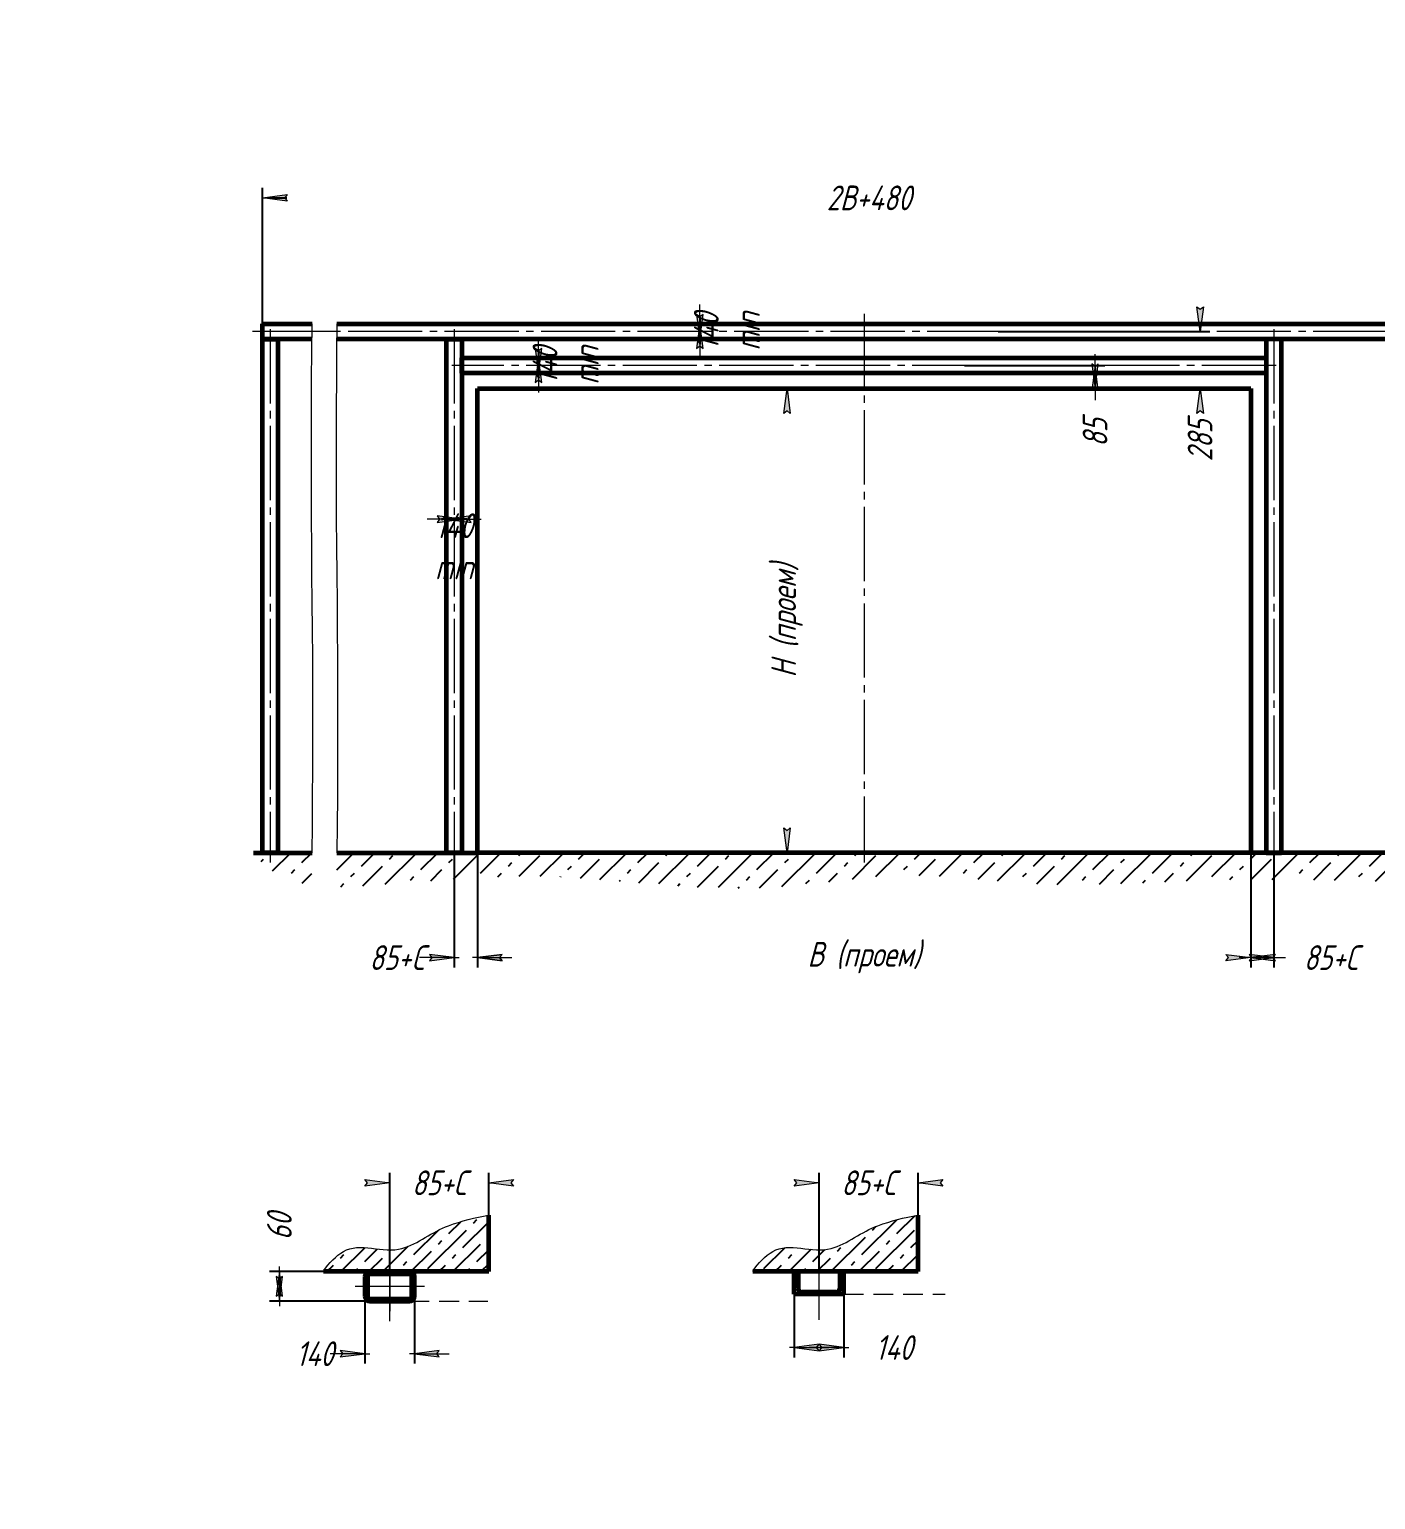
# Model space of a CAD drawing. Header units: millimetres. Extents: x 0 to 3360, y 0 to 297.
# Drawn here: x 2508.9 to 2780.9, y 0 to 297 of the extents above; entities that cross this region are included whole.
import ezdxf

# ---------------------------------------------------------------- set-up
doc = ezdxf.new("R2010")
doc.units = ezdxf.units.MM
for name, pattern in [('K5LT_AXLED', [19.5, 15, -1.5, 1.5, -1.5]), ('K5LT_BASIC', [0]), ('K5LT_DASHED', [6, 4, -2]), ('K5LT_THIN', [0]), ('K5LT_THIN_INCLUDED_TO_HATCHING', [0])]:
    doc.linetypes.add(name, pattern=pattern)
doc.layers.add('Системный слой', color=7, linetype='Continuous')
doc.styles.add('KDIMTEXTSTYLE', font='GOST_AU.SHX', dxfattribs={"width": 0.96, "oblique": 15, "height": 5})
doc.dimstyles.new('KDIMSTYLE (0.03)', dxfattribs={"dimtxt": 5, "dimasz": 1, "dimexe": 2, "dimexo": 0, "dimgap": 1, "dimtad": 1, "dimlfac": 30, "dimtxsty": 'KDIMTEXTSTYLE', "dimsah": 1, "dimcen": 0, "dimdle": 1, "dimadec": 0, "dimazin": 0, "dimtfac": 0.667, "dimtmove": 0, "dimatfit": 3, "dimfxl": 1, "dimtvp": 1, "dimtolj": 1, "dimtzin": 0, "dimarcsym": 0})
doc.dimstyles.new('KDIMSTYLE (0.10)', dxfattribs={"dimtxt": 5, "dimasz": 1, "dimexe": 2, "dimexo": 0, "dimgap": 1, "dimtad": 1, "dimlfac": 10, "dimtxsty": 'KDIMTEXTSTYLE', "dimsah": 1, "dimcen": 0, "dimdle": 1, "dimadec": 0, "dimazin": 0, "dimtfac": 0.667, "dimtmove": 0, "dimatfit": 3, "dimfxl": 1, "dimtvp": 1, "dimtolj": 1, "dimtzin": 0, "dimarcsym": 0})
pattern_1 = [(45, (0, 0), (-2.82842712474619, 2.82842712474619), [11, -5]), (45, (9.19238815542512, 9.192388155425117), (-2.82842712474619, 2.82842712474619), [1, -15]), (45, (4.242640687119286, 7.071067811865475), (-2.82842712474619, 2.82842712474619), [11, -5]), (45, (13.4350288425444, 16.26345596729059), (-2.82842712474619, 2.82842712474619), [1, -15])]

# ---------------------------------------------------------------- blocks, each defined once
blk = doc.blocks.new('U515')
at = {"layer": 'Системный слой', "color": 5, "linetype": 'K5LT_BASIC', "lineweight": 60, "true_color": 0x0000ff}
for p, q in [((2599.398803356186, 130.6760357694632), (2599.398803356186, 224.4260357694632)), ((2599.398803356186, 224.4260357694632), (2755.648803356187, 224.4260357694632)), ((2755.648803356187, 224.4260357694632), (2755.648803356187, 130.6760357694632)), ((2755.648803356187, 130.6760357694632), (2599.398803356186, 130.6760357694632))]:
    blk.add_line(p, q, dxfattribs=at)
blk = doc.blocks.new('U516')
at = {"layer": 'Системный слой', "color": 5, "linetype": 'K5LT_BASIC', "lineweight": 60, "true_color": 0x0000ff}
for p, q in [((2554.144824138899, 130.6760357694631), (2566.020623488292, 130.6760357694631)), ((2571.02062348817, 130.6760357694632), (2599.398803356187, 130.6760357694632))]:
    blk.add_line(p, q, dxfattribs=at)
blk = doc.blocks.new('U517')
at = {"layer": 'Системный слой', "color": 30, "linetype": 'K5LT_AXLED', "lineweight": 18, "true_color": 0xff8000}
for p, q in [((2566.006530627905, 235.9885357694631), (2553.998475611418, 235.9885357694631)), ((2571.006530629826, 235.9885357694631), (2566.006530627905, 235.9885357694631)), ((2783.273133642814, 235.9885357694631), (2571.006530629826, 235.9885357694631)), ((2788.273133644859, 235.9885357694631), (2783.273133642814, 235.9885357694631)), ((2803.050569575772, 235.9885357694631), (2788.273133644859, 235.9885357694631))]:
    blk.add_line(p, q, dxfattribs=at)
blk = doc.blocks.new('U518')
at = {"layer": 'Системный слой', "color": 5, "linetype": 'K5LT_BASIC', "lineweight": 60, "true_color": 0x0000ff}
for p, q in [((2593.148803356186, 130.6760357694632), (2593.148803356186, 234.4260357694632)), ((2593.148803356186, 234.4260357694633), (2596.273803356186, 234.4260357694633)), ((2596.273803356186, 234.4260357694633), (2596.273803356186, 130.6760357694633)), ((2596.273803356186, 130.6760357694632), (2593.148803356186, 130.6760357694632))]:
    blk.add_line(p, q, dxfattribs=at)
blk = doc.blocks.new('U519')
at = {"layer": 'Системный слой', "color": 5, "linetype": 'K5LT_BASIC', "lineweight": 60, "true_color": 0x0000ff}
for p, q in [((2596.273803356186, 227.5510357694631), (2596.273803356186, 230.6760357694631)), ((2596.273803356186, 230.6760357694631), (2758.773803356187, 230.6760357694631)), ((2758.773803356187, 230.6760357694631), (2758.773803356187, 227.5510357694631)), ((2758.773803356187, 227.5510357694631), (2596.273803356186, 227.5510357694631))]:
    blk.add_line(p, q, dxfattribs=at)
blk = doc.blocks.new('U520')
at = {"layer": 'Системный слой', "color": 5, "linetype": 'K5LT_BASIC', "lineweight": 60, "true_color": 0x0000ff}
for p, q in [((2555.998475611418, 130.6760357694631), (2555.998475611418, 234.4260357694631)), ((2555.998475611418, 234.4260357694631), (2559.123475611418, 234.4260357694631)), ((2559.123475611418, 234.4260357694631), (2559.123475611418, 130.6760357694631)), ((2559.123475611418, 130.6760357694631), (2555.998475611418, 130.6760357694631))]:
    blk.add_line(p, q, dxfattribs=at)
blk = doc.blocks.new('U521')
at = {"layer": 'Системный слой', "color": 5, "linetype": 'K5LT_BASIC', "lineweight": 60, "true_color": 0x0000ff}
for p, q in [((2555.998475611418, 234.4260357694631), (2555.998475611418, 237.5510357694631)), ((2555.998475611418, 237.5510357694631), (2566.020623488293, 237.5510357694631)), ((2571.020623491002, 237.5510357694631), (2783.287226503202, 237.5510357694631)), ((2788.287226506035, 237.5510357694631), (2801.050569575772, 237.5510357694631)), ((2801.050569575772, 237.5510357694631), (2801.050569575772, 234.4260357694631)), ((2565.992437767516, 234.4260357694631), (2555.998475611418, 234.4260357694631)), ((2783.259040782425, 234.4260357694631), (2570.99243776865, 234.4260357694631)), ((2801.050569575772, 234.4260357694631), (2788.259040783683, 234.4260357694631))]:
    blk.add_line(p, q, dxfattribs=at)
blk = doc.blocks.new('U523')
at = {"layer": 'Системный слой', "color": 5, "linetype": 'K5LT_BASIC', "lineweight": 60, "true_color": 0x0000ff}
for p, q in [((2783.287226503201, 130.6760357694632), (2755.648803356187, 130.6760357694632)), ((2802.904221048291, 130.6760357694631), (2788.287226503203, 130.6760357694631))]:
    blk.add_line(p, q, dxfattribs=at)
blk = doc.blocks.new('U524')
at = {"layer": 'Системный слой', "color": 5, "linetype": 'K5LT_BASIC', "lineweight": 60, "true_color": 0x0000ff}
for p, q in [((2761.898803356187, 234.4260357694632), (2758.773803356187, 234.4260357694632)), ((2758.773803356187, 234.4260357694632), (2758.773803356187, 130.6760357694632)), ((2761.898803356187, 130.6760357694632), (2761.898803356187, 234.4260357694632)), ((2758.773803356187, 130.6760357694632), (2761.898803356187, 130.6760357694632))]:
    blk.add_line(p, q, dxfattribs=at)
blk = doc.blocks.new('KDIMARROW_01')
at = {"layer": 'Системный слой'}
blk.add_hatch(color=0, dxfattribs=at).paths.add_polyline_path([(0, 0), (-5, 0.658262491226197), (-4.5, 5.51091059616309e-16), (-5, -0.6582624912261956)])
at = {"layer": 'Системный слой', "color": 0, "linetype": 'K5LT_THIN', "lineweight": 18}
for p, q in [((-4.5, 5.51091059616309e-16), (-5, 0.658262491226197)), ((-5, 0.658262491226197), (0, 0)), ((0, 0), (-5, -0.6582624912261956)), ((-5, -0.6582624912261956), (-4.5, 5.51091059616309e-16)), ((0, 0), (-1, 0))]:
    blk.add_line(p, q, dxfattribs=at)
blk = doc.blocks.new('KDIMARROW_02')
at = {"layer": 'Системный слой'}
blk.add_hatch(color=0, dxfattribs=at).paths.add_polyline_path([(4.5, -5.51091059616309e-16), (5, 0.6582624912261956), (0, 0), (5, -0.658262491226197)])
at = {"layer": 'Системный слой', "color": 0, "linetype": 'K5LT_THIN', "lineweight": 18}
for p, q in [((0, 0), (-1, 0)), ((5, 0.6582624912261956), (0, 0)), ((0, 0), (5, -0.658262491226197)), ((0, 0), (7, -8.572527594031472e-16)), ((4.5, -5.51091059616309e-16), (5, 0.6582624912261956)), ((5, -0.658262491226197), (4.5, -5.51091059616309e-16))]:
    blk.add_line(p, q, dxfattribs=at)
blk = doc.blocks.new('U528')
at = {"layer": 'Системный слой', "color": 7, "linetype": 'K5LT_THIN_INCLUDED_TO_HATCHING', "lineweight": 18}
for p, q in [((2565.969889336236, 231.9260518838859), (2566.020623488293, 237.5510357694244)), ((2565.92465286226, 226.3010509886628), (2565.969889336236, 231.9260518838859)), ((2565.889816298032, 220.6760500934398), (2565.92465286226, 226.3010509886628)), ((2565.869154727022, 215.0510491982167), (2565.889816298032, 220.6760500934398)), ((2565.864907151753, 209.4260483029936), (2565.869154727022, 215.0510491982167)), ((2565.877533863058, 203.8010474077706), (2565.864907151753, 209.4260483029936)), ((2565.905666560413, 198.1760465125475), (2565.877533863058, 203.8010474077706)), ((2565.946256628572, 192.5510456173244), (2565.905666560413, 198.1760465125475)), ((2565.994905502445, 186.9260447221014), (2565.946256628572, 192.5510456173244)), ((2566.04634132002, 181.3010438268783), (2565.994905502445, 186.9260447221014)), ((2566.094990210594, 175.6760429316552), (2566.04634132002, 181.3010438268783)), ((2566.135580310347, 170.0510420364322), (2566.094990210594, 175.6760429316552)), ((2566.163713050762, 164.4260411412091), (2566.135580310347, 170.0510420364322)), ((2566.17633981193, 158.8010402459861), (2566.163713050762, 164.4260411412091)), ((2566.172092287922, 153.176039350763), (2566.17633981193, 158.8010402459861)), ((2566.151430764016, 147.55103845554), (2566.172092287922, 153.176039350763)), ((2566.116594237632, 141.9260375603169), (2566.151430764016, 147.55103845554)), ((2566.071357788137, 136.3010366650938), (2566.116594237632, 141.9260375603169)), ((2566.020623488295, 130.6760357698708), (2566.071357788137, 136.3010366650938))]:
    blk.add_line(p, q, dxfattribs=at)
blk = doc.blocks.new('U529')
at = {"layer": 'Системный слой', "color": 7, "linetype": 'K5LT_THIN_INCLUDED_TO_HATCHING', "lineweight": 18}
for p, q in [((2571.020623491002, 237.5510357694631), (2570.969889336111, 231.9260518838685)), ((2783.236492351145, 231.9260518838859), (2783.287226503202, 237.5510357694244)), ((2570.969889336111, 231.9260518838685), (2570.924652862135, 226.3010509886281)), ((2783.191255877169, 226.3010509886628), (2783.236492351145, 231.9260518838859)), ((2570.924652862135, 226.3010509886281), (2570.889816297908, 220.6760500933877)), ((2783.156419312941, 220.6760500934397), (2783.191255877169, 226.3010509886628)), ((2570.889816297908, 220.6760500933877), (2570.869154726898, 215.0510491981472)), ((2783.135757741931, 215.0510491982167), (2783.156419312941, 220.6760500934397)), ((2570.869154726898, 215.0510491981472), (2570.864907151629, 209.4260483029068)), ((2783.131510166662, 209.4260483029936), (2783.135757741931, 215.0510491982167)), ((2570.864907151629, 209.4260483029068), (2570.877533862934, 203.8010474076664)), ((2783.144136877967, 203.8010474077706), (2783.131510166662, 209.4260483029936)), ((2570.877533862934, 203.8010474076664), (2570.905666560289, 198.176046512426)), ((2783.172269575321, 198.1760465125475), (2783.144136877967, 203.8010474077706)), ((2570.905666560289, 198.176046512426), (2570.946256628449, 192.5510456171855)), ((2783.212859643481, 192.5510456173244), (2783.172269575321, 198.1760465125475)), ((2570.946256628449, 192.5510456171855), (2570.994905502322, 186.9260447219451)), ((2783.261508517354, 186.9260447221014), (2783.212859643481, 192.5510456173244)), ((2570.994905502322, 186.9260447219451), (2571.046341319896, 181.3010438267047)), ((2783.312944334928, 181.3010438268783), (2783.261508517354, 186.9260447221014)), ((2571.046341319896, 181.3010438267047), (2571.09499021047, 175.6760429314643)), ((2783.361593225502, 175.6760429316552), (2783.312944334928, 181.3010438268783)), ((2571.09499021047, 175.6760429314643), (2571.135580310223, 170.0510420362238)), ((2783.402183325255, 170.0510420364322), (2783.361593225502, 175.6760429316552)), ((2571.135580310223, 170.0510420362238), (2571.163713050638, 164.4260411409834)), ((2783.43031606567, 164.4260411412091), (2783.402183325255, 170.0510420364322)), ((2571.163713050638, 164.4260411409834), (2571.176339811806, 158.801040245743)), ((2783.442942826839, 158.801040245986), (2783.43031606567, 164.4260411412091)), ((2571.176339811806, 158.801040245743), (2571.172092287798, 153.1760393505025)), ((2783.438695302831, 153.176039350763), (2783.442942826839, 158.801040245986)), ((2571.172092287798, 153.1760393505025), (2571.151430763892, 147.5510384552621)), ((2783.418033778925, 147.5510384555399), (2783.438695302831, 153.176039350763)), ((2571.151430763892, 147.5510384552621), (2571.116594237507, 141.9260375600217)), ((2783.38319725254, 141.9260375603168), (2783.418033778925, 147.5510384555399)), ((2571.116594237507, 141.9260375600217), (2571.071357788011, 136.3010366647813)), ((2783.337960803045, 136.3010366650938), (2783.38319725254, 141.9260375603168)), ((2571.071357788011, 136.3010366647813), (2571.02062348817, 130.6760357695408)), ((2783.287226503204, 130.6760357698707), (2783.337960803045, 136.3010366650938))]:
    blk.add_line(p, q, dxfattribs=at)
blk = doc.blocks.new('U533')
at = {"layer": 'Системный слой'}
h = blk.add_hatch(dxfattribs=at)
h.set_pattern_fill('Металл', angle=45, style=0, pattern_type=0)
h.set_pattern_definition([(45, (0, 0), (-0.7071067811865475, 0.7071067811865476), [])])
h.paths.add_polyline_path([(2577.695740534751, 40.06788425376688), (2585.695740534751, 40.06788425376688), (2586.085775610097, 40.14708425376688), (2586.414029129508, 40.37213897376688), (2586.628505735509, 40.70739974611888), (2586.695740534751, 41.06788425376688), (2586.695740534751, 45.06788425376688), (2586.616540534751, 45.45791932911267), (2586.391485814751, 45.78617284852369), (2586.056225042399, 46.00064945452523), (2585.695740534751, 46.06788425376688), (2577.695740534751, 46.06788425376688), (2577.305705459406, 45.98868425376688), (2576.977451939994, 45.76362953376687), (2576.762975333993, 45.42836876141489), (2576.695740534751, 45.06788425376688), (2576.695740534751, 41.06788425376688), (2576.774940534751, 40.67784917842107), (2576.999995254751, 40.34959565901006), (2577.335256027103, 40.13511905300852)])
h.paths.add_polyline_path([(2585.695740534751, 40.56788425376688), (2577.695740534751, 40.56788425376688), (2577.426940534751, 40.64628425376689), (2577.242436214751, 40.85689801376689), (2577.195740534751, 41.06788425376688), (2577.195740534751, 45.06788425376688), (2577.274140534751, 45.33668425376688), (2577.484754294751, 45.52118857376688), (2577.695740534751, 45.56788425376688), (2585.695740534751, 45.56788425376688), (2585.964540534751, 45.48948425376688), (2586.149044854751, 45.27887049376687), (2586.195740534751, 45.06788425376688), (2586.195740534751, 41.06788425376688), (2586.117340534751, 40.79908425376686), (2585.906726774751, 40.61457993376688)])
at = {"layer": 'Системный слой', "color": 30, "linetype": 'K5LT_AXLED', "lineweight": 18, "true_color": 0xff8000}
for p, q in [((2581.695740534751, 36.06788425376688), (2581.695740534751, 50.06788425376686)), ((2581.695740534751, 49.8488054718742), (2581.695740534751, 38.06788425376698)), ((2588.695740534751, 43.06788425376688), (2574.695740534751, 43.06788425376688))]:
    blk.add_line(p, q, dxfattribs=at)
at = {"layer": 'Системный слой', "color": 5, "linetype": 'K5LT_BASIC', "lineweight": 60, "true_color": 0x0000ff}
for p, q in [((2576.695740534751, 45.06788425376688), (2576.695740534751, 41.06788425376688)), ((2577.195740534751, 45.06788425376688), (2577.195740534751, 41.06788425376688)), ((2585.695740534751, 46.06788425376688), (2577.695740534751, 46.06788425376688)), ((2585.695740534751, 45.56788425376688), (2577.695740534751, 45.56788425376688)), ((2586.195740534751, 41.06788425376688), (2586.195740534751, 45.06788425376688)), ((2586.695740534751, 41.06788425376688), (2586.695740534751, 45.06788425376688)), ((2577.695740534751, 40.56788425376688), (2585.695740534751, 40.56788425376688)), ((2577.695740534751, 40.06788425376688), (2585.695740534751, 40.06788425376688))]:
    blk.add_line(p, q, dxfattribs=at)
for centre, radius, start, end in [((2577.695740534751, 45.06788425376688), 1, 90, 180), ((2577.695740534751, 45.06788425376688), 0.4999999999999999, 90, 180), ((2585.695740534751, 45.06788425376688), 1, 0, 90), ((2585.695740534751, 45.06788425376688), 0.5, 0, 90), ((2577.695740534751, 41.06788425376688), 1, 180, 270), ((2577.695740534751, 41.06788425376688), 0.5000000000000001, 180, 270), ((2585.695740534751, 41.06788425376688), 0.5, 270, 0), ((2585.695740534751, 41.06788425376688), 1, 270, 0)]:
    blk.add_arc(centre, radius, start, end, dxfattribs=at)

msp = doc.modelspace()

# ---------------------------------------------------------------- hatches: boundary and pattern name
at = {"layer": 'Системный слой'}
h = msp.add_hatch(dxfattribs=at)
h.set_pattern_fill('Бетон', angle=45, style=0, pattern_type=0)
h.set_pattern_definition([(45, (0, 0), (-4.242640687119285, 4.242640687119286), [11, -5]), (45, (9.19238815542512, 9.192388155425117), (-4.242640687119285, 4.242640687119286), [1, -15]), (45, (3.535533905932738, 7.778174593052023), (-4.242640687119285, 4.242640687119286), [11, -5]), (45, (12.72792206135786, 16.97056274847714), (-4.242640687119285, 4.242640687119286), [1, -15])])
h.paths.add_polyline_path([(2801.050569575772, 125.8519549696954), (2801.423735476503, 126.4924464760918), (2801.765277768418, 127.1716754818021), (2802.075196451518, 127.8896419868263), (2802.353491525802, 128.6463459911644), (2802.600162991271, 129.4417874948163), (2802.815210847924, 130.2759664977822), (2802.904221048291, 130.6760357694631), (2801.050569575772, 130.6760357694631), (2797.925569575772, 130.6760357694631), (2788.287226503203, 130.6760357695408), (2788.236492277254, 125.0510433791426), (2788.215505329096, 122.441387414787), (2790.597297090339, 122.3820844301498), (2792.136784686143, 122.3932329889207), (2793.352827769821, 122.4471259695674), (2794.395562248274, 122.5370090872609), (2795.317570632134, 122.6602745975854), (2796.145281864752, 122.8155195250024), (2796.894390823588, 123.0018642976148), (2797.575191697184, 123.2187049902773), (2798.194901908654, 123.4656009177808), (2798.758830888404, 123.7422161213787), (2799.271029226897, 124.0482858707646), (2799.73467664556, 124.3835960924598), (2800.152327366714, 124.7479700335575), (2800.526072454088, 125.1412592349344), (2800.857651250562, 125.5633372023292)])
h.paths.add_polyline_path([(2783.23583783917, 124.8953681297376), (2783.261508671477, 127.8635438271015), (2783.287226503201, 130.6760357694632), (2761.898803356187, 130.6760357694632), (2758.773803356187, 130.6760357694632), (2755.648803356187, 130.6760357694632), (2599.398803356187, 130.6760357694632), (2596.273803356186, 130.6760357694632), (2593.148803356186, 130.6760357694632), (2571.02062348817, 130.6760357695408), (2570.969889262221, 125.0510433791427), (2570.959582860362, 123.7694771943152), (2573.974924723799, 123.8913850076513), (2577.309743180305, 124.0734377061197), (2581.151794395753, 124.329096603597), (2586.019154554824, 124.6952902406662), (2592.672880185974, 125.2071953440472), (2597.879029590034, 125.5596892007715), (2601.688398131324, 125.7611029606928), (2604.946088345135, 125.8798181569205), (2607.883599199295, 125.9344602830316), (2609.538090626878, 125.9400501585584), (2612.075460791385, 125.9096222766822), (2614.779481882219, 125.8288651793011), (2617.702928550811, 125.6936407467118), (2620.936226594631, 125.4968483913093), (2624.66168125025, 125.2241735877023), (2629.383028694607, 124.8362816590802), (2635.840943135099, 124.2945272782451), (2640.9215987688, 123.9172203993059), (2644.598960800114, 123.7008528097419), (2647.747431817542, 123.56907539783), (2650.587608727677, 123.5025763526725), (2653.21532156424, 123.492881949742), (2655.648363820651, 123.5342967745355), (2657.68516713011, 123.6146492886838), (2659.879051896724, 123.7492357598272), (2662.291311392035, 123.9446620787749), (2665.04063599187, 124.2137250120695), (2668.428064669167, 124.5887684081814), (2672.973677813845, 125.1147234860526), (2677.147135921228, 125.5600412927152), (2680.136146265503, 125.8224815788212), (2682.628367432465, 125.9871900976307), (2684.854152635818, 126.0816299480159), (2686.902769814926, 126.1165620719501), (2687.019733729855, 126.1169012424438), (2688.994393196287, 126.0971511692587), (2691.115114231706, 126.027832255967), (2693.43554603248, 125.9044259671605), (2696.055750673149, 125.718496322964), (2699.211224378108, 125.4502441791132), (2703.294124626082, 125.0731577596322), (2708.04957764246, 124.6637406951034), (2711.117346313683, 124.457639928334), (2713.625219382893, 124.3436590428002), (2713.854230417429, 124.3362145692098), (2716.664562785819, 124.2721803382943), (2719.659326798674, 124.2522940408226), (2722.896552094984, 124.2787244038669), (2726.475402466073, 124.355187843985), (2730.594888722564, 124.4891431940372), (2735.799462554456, 124.70079373133), (2742.903309346103, 125.0022262421324), (2748.663782132217, 125.1977945286842), (2752.763383142669, 125.2798424444243), (2755.648803356187, 125.2976693019152), (2764.162175587386, 125.2653069967943), (2771.232357821036, 125.1843152520677), (2777.527857250967, 125.0595195546551)])
h.paths.add_polyline_path([(2565.994905656568, 127.8635438271015), (2566.020623488292, 130.6760357694631), (2559.123475611418, 130.6760357694631), (2555.998475611418, 130.6760357694631), (2554.144824138899, 130.6760357694631), (2554.718686923571, 129.9903362798747), (2555.316148843763, 129.3376266514143), (2555.939128640675, 128.7174954639165), (2556.589860217488, 128.1294612906084), (2557.27097166878, 127.5729546464121), (2557.985591605626, 127.0472935148939), (2558.737495011569, 126.5516494687629), (2559.53130767217, 126.0849996520189), (2560.372799513778, 125.6460568995536), (2561.269316189924, 125.2331649932599), (2561.474973386275, 125.1455607605483), (2562.067932152857, 124.9229376751815), (2562.697019856674, 124.739104472205), (2563.366270893806, 124.5945511053623), (2564.080990264266, 124.4899250588992), (2564.848409719814, 124.4261134159445), (2565.67886173062, 124.404389886498), (2565.965008429162, 124.406693548734)])
h = msp.add_hatch(dxfattribs=at)
h.set_pattern_fill('Бетон', angle=45, style=0, pattern_type=0)
h.set_pattern_definition(pattern_1)
h.paths.add_polyline_path([(2601.695740534751, 57.46788425376688), (2599.14102719865, 56.96547045719747), (2596.563871323213, 56.30056045488996), (2593.953961376161, 55.46569759479692), (2593.58750914536, 55.33555830563481), (2592.268072651574, 54.78479636081188), (2590.736391280917, 53.99105314695082), (2588.778197997995, 52.85875378038504), (2586.397478857646, 51.56948199975885), (2584.819472077905, 50.91897463990342), (2584.149470659889, 50.71426424907166), (2583.160649171923, 50.52427971820195), (2582.007090122175, 50.45401983027452), (2580.605410170146, 50.50885975486992), (2578.721009581817, 50.70002212327006), (2576.169323104917, 50.91965082685076), (2574.734576502066, 50.8793415030209), (2573.65469516052, 50.6853957586181), (2572.767954311702, 50.35811260326619), (2572.368210084079, 50.14035380309423), (2571.222121047472, 49.34346957287603), (2570.188394708833, 48.42936391413456), (2569.255379874047, 47.39797582843039), (2568.413872351783, 46.24925472280711), (2568.295740534752, 46.06788425376698), (2577.195740534751, 46.06788425376698), (2586.195740534751, 46.06788425376698), (2601.695740534751, 46.06788425376698)])
h = msp.add_hatch(dxfattribs=at)
h.set_pattern_fill('Бетон', angle=45, style=0, pattern_type=0)
h.set_pattern_definition(pattern_1)
h.paths.add_polyline_path([(2670.887408410077, 50.71426424907175), (2669.898586922111, 50.52427971820202), (2668.745027872364, 50.45401983027459), (2667.343347920334, 50.50885975487002), (2665.458947332005, 50.70002212327017), (2662.907260855105, 50.91965082685083), (2661.472514252254, 50.87934150302092), (2660.392632910708, 50.68539575861813), (2659.50589206189, 50.35811260326621), (2659.106147834267, 50.14035380309423), (2657.96005879766, 49.34346957287596), (2656.926332459021, 48.42936391413441), (2655.993317624235, 47.39797582843026), (2655.151810101971, 46.24925472280698), (2655.033678284939, 46.06788425376698), (2663.43367828494, 46.06788425376698), (2663.833678284939, 46.06788425376698), (2673.033678284939, 46.06788425376698), (2673.43367828494, 46.06788425376698), (2688.43367828494, 46.06788425376698), (2688.43367828494, 57.46788425376697), (2685.878964948839, 56.96547045719768), (2683.301809073401, 56.30056045489023), (2680.69189912635, 55.46569759479718), (2680.325446895548, 55.33555830563489), (2679.006010401762, 54.78479636081191), (2677.474329031105, 53.99105314695073), (2675.516135748183, 52.85875378038487), (2673.135416607834, 51.56948199975886), (2671.557409828093, 50.91897463990345)])
h = msp.add_hatch(dxfattribs=at)
h.set_pattern_fill('Металл', angle=-45, style=0, pattern_type=0)
h.set_pattern_definition([(-45, (0, 0), (0.7071067811865475, 0.7071067811865476), [])])
h.paths.add_polyline_path([(2663.43367828494, 41.46788425376697), (2673.43367828494, 41.46788425376697), (2673.43367828494, 46.06788425376698), (2673.033678284939, 46.06788425376698), (2672.796368361001, 45.98988425376697), (2672.651609307397, 45.78630425376697), (2672.633678284939, 45.66788425376697), (2672.633678284939, 42.61788425376697), (2672.554821142082, 42.29511258366502), (2672.336016710595, 42.0450633469901), (2672.026562968512, 41.92407416767881), (2671.93367828494, 41.91788425376697), (2664.93367828494, 41.91788425376697), (2664.610906614837, 41.99674139662412), (2664.360857378163, 42.215545828111), (2664.239868198851, 42.52499957019467), (2664.233678284939, 42.61788425376697), (2664.233678284939, 45.66788425376697), (2664.155678284939, 45.90519417770611), (2663.952098284939, 46.04995323130899), (2663.833678284939, 46.06788425376698), (2663.43367828494, 46.06788425376698)])

# ---------------------------------------------------------------- linework, layer by layer
at = {"layer": 'Системный слой', "color": 30, "linetype": 'K5LT_AXLED', "lineweight": 18, "true_color": 0xff8000}
for p, q in [((2677.523803356187, 239.5510357694631), (2677.523803356187, 128.6760357694632)), ((2557.560975611418, 236.4260357694631), (2557.560975611418, 128.6760357694631)), ((2594.711303356186, 236.4260357694632), (2594.711303356186, 128.6760357694632)), ((2760.336303356187, 236.4260357694632), (2760.336303356187, 128.6760357694632)), ((2760.773803356187, 229.1135357694631), (2594.273803356187, 229.1135357694631)), ((2668.43367828494, 36.28696303565965), (2668.43367828494, 48.06788425376698))]:
    msp.add_line(p, q, dxfattribs=at)
at = {"layer": 'Системный слой', "color": 5, "linetype": 'K5LT_BASIC', "lineweight": 60, "true_color": 0x0000ff}
for p, q in [((2601.695740534751, 46.06788425376698), (2601.695740534751, 57.46788425376697)), ((2688.43367828494, 46.06788425376698), (2688.43367828494, 57.46788425376697)), ((2601.695740534751, 46.06788425376698), (2568.295740534752, 46.06788425376698)), ((2586.195740534751, 46.06788425376698), (2577.195740534751, 46.06788425376698)), ((2585.695740534751, 45.56788425376698), (2577.695740534751, 45.56788425376698)), ((2688.43367828494, 46.06788425376698), (2655.033678284939, 46.06788425376698)), ((2663.43367828494, 41.46788425376697), (2663.43367828494, 46.06788425376698)), ((2663.43367828494, 46.06788425376698), (2663.833678284939, 46.06788425376698)), ((2664.233678284939, 45.66788425376697), (2664.233678284939, 42.61788425376697)), ((2672.633678284939, 45.66788425376697), (2672.633678284939, 42.61788425376697)), ((2673.43367828494, 46.06788425376698), (2673.033678284939, 46.06788425376698)), ((2673.43367828494, 41.46788425376697), (2673.43367828494, 46.06788425376698)), ((2671.93367828494, 41.91788425376697), (2664.93367828494, 41.91788425376697)), ((2673.43367828494, 41.46788425376697), (2663.43367828494, 41.46788425376697))]:
    msp.add_line(p, q, dxfattribs=at)
at = {"layer": 'Системный слой', "color": 7, "linetype": 'K5LT_DASHED', "lineweight": 18}
for p, q in [((2585.695740534751, 40.06788425376698), (2601.495740534751, 40.06788425376698)), ((2673.43367828494, 41.46788425376697), (2693.920007394593, 41.46788425376697))]:
    msp.add_line(p, q, dxfattribs=at)
at = {"layer": 'Системный слой', "color": 5, "linetype": 'K5LT_BASIC', "lineweight": 60, "true_color": 0x0000ff}
for centre, radius, start, end in [((2577.695740534751, 45.06788425376698), 0.5000000000000001, 90, 180), ((2585.695740534751, 45.06788425376698), 0.4999999999999999, 0, 90), ((2663.833678284939, 45.66788425376697), 0.4, 0, 90), ((2673.033678284939, 45.66788425376697), 0.4, 90, 180), ((2664.93367828494, 42.61788425376697), 0.7000000000000001, 180, 270), ((2671.93367828494, 42.61788425376697), 0.7000000000000001, 270, 0)]:
    msp.add_arc(centre, radius, start, end, dxfattribs=at)
at = {"layer": 'Системный слой', "color": 7, "linetype": 'K5LT_THIN_INCLUDED_TO_HATCHING', "lineweight": 18}
for points in [[(2568.295740534752, 46.06788425376698), (2569.462360865897, 47.88617388406354), (2570.826988695512, 49.19758625839938), (2572.368210084079, 50.14035380309423), (2575.524658046306, 52.07115798047079), (2580.431764987773, 49.70975472419076), (2584.149470659889, 50.71426424907166), (2587.461680552755, 51.60921040114161), (2590.307054342326, 54.15641182679718), (2593.58750914536, 55.33555830563481), (2596.204681025833, 56.27629036648139), (2598.898268226796, 57.0028653739403), (2601.695740534751, 57.46788425376688)], [(2655.033678284939, 46.06788425376698), (2656.200298616085, 47.88617388406354), (2657.564926445701, 49.19758625839938), (2659.106147834267, 50.14035380309423), (2662.262595796494, 52.07115798047087), (2667.169702737961, 49.70975472419084), (2670.887408410077, 50.71426424907175), (2674.199618302943, 51.6092104011417), (2677.044992092513, 54.15641182679718), (2680.325446895548, 55.33555830563489), (2682.942618776021, 56.27629036648139), (2685.636205976984, 57.00286537394038), (2688.43367828494, 57.46788425376697)]]:
    msp.add_open_spline(points, degree=3, knots=[0, 0, 0, 0, 1, 1, 1, 2, 2, 2, 3, 3, 3, 4, 4, 4, 4], dxfattribs=at)

# ---------------------------------------------------------------- block references
at = {"layer": 'Системный слой'}
for name in ['U517', 'U521', 'U528', 'U529', 'U520', 'U518', 'U524', 'U519', 'U515', 'U516', 'U523', 'U533']:
    msp.add_blockref(name, (0, 0), dxfattribs=at)

# ---------------------------------------------------------------- dimensions: what is measured, and where the dimension line sits
at = {"layer": 'Системный слой', "color": 7}
for base, p1, p2, location, text, dimstyle, override in [((2801.050569575772, 262.9643282021445), (2555.998475611418, 237.5510357694631), (2801.050569575772, 237.5510357694631), (2678.524522593595, 262.9643282021446), '\\H5.0;\\W0.965;\\Q15;\\H5.0;\\W0.965;\\Q15;\\Q15;2В+480', 'KDIMSTYLE (0.03)', {"dimexo": 0, "dimblk1": 'KDIMARROW_01', "dimblk2": 'KDIMARROW_01', "dimse1": 0, "dimse2": 0, "dimclrt": 7, "dimtolj": 1}), ((2599.398803356186, 109.4913378937338), (2594.711303356186, 130.6760357694632), (2599.398803356186, 130.6760357694632), (2583.178907516495, 109.4913378937338), '\\H5.0;\\W0.965;\\Q15;\\H5.0;\\W0.965;\\Q15;\\Q15;85+C', 'KDIMSTYLE (0.03)', {"dimexo": 0, "dimblk1": 'KDIMARROW_02', "dimblk2": 'KDIMARROW_02', "dimse1": 0, "dimse2": 0, "dimclrt": 7, "dimtolj": 1}), ((2755.648803356187, 109.4913378937338), (2599.398803356186, 130.6760357694632), (2755.648803356187, 130.6760357694632), (2677.523803356187, 109.4913378937338), '\\H5.0;\\W0.965;\\Q15;\\H5.0;\\W0.965;\\Q15;\\Q15;В\\H5.0;\\W0.965;\\Q15;\\Q15; (проем)', 'KDIMSTYLE (0.03)', {"dimexo": 0, "dimblk1": 'KDIMARROW_01', "dimblk2": 'KDIMARROW_01', "dimse1": 0, "dimse2": 0, "dimclrt": 7, "dimtolj": 1}), ((2755.648803356187, 109.4913378937338), (2760.336303356187, 130.6760357694632), (2755.648803356187, 130.6760357694632), (2771.868699195878, 109.4913378937338), '\\H5.0;\\W0.965;\\Q15;\\H5.0;\\W0.965;\\Q15;\\Q15;85\\H5.0;\\W0.965;\\Q15;\\Q15;+С', 'KDIMSTYLE (0.03)', {"dimexo": 0, "dimblk1": 'KDIMARROW_02', "dimblk2": 'KDIMARROW_02', "dimse1": 0, "dimse2": 0, "dimclrt": 7, "dimtolj": 1}), ((2581.695740534751, 63.9930621924353), (2601.695740534751, 46.06788425376698), (2581.695740534751, 46.06788425376686), (2591.695740534751, 63.9930621924353), '\\H5.0;\\W0.965;\\Q15;\\H5.0;\\W0.965;\\Q15;\\Q15;85+С', 'KDIMSTYLE (0.10)', {"dimexo": 0, "dimblk1": 'KDIMARROW_01', "dimblk2": 'KDIMARROW_01', "dimse1": 0, "dimse2": 0, "dimclrt": 7, "dimtolj": 1}), ((2668.43367828494, 63.9930621924353), (2688.43367828494, 46.06788425376698), (2668.43367828494, 46.06788425376686), (2678.43367828494, 63.9930621924353), '\\H5.0;\\W0.965;\\Q15;\\H5.0;\\W0.965;\\Q15;\\Q15;85+С', 'KDIMSTYLE (0.10)', {"dimexo": 0, "dimblk1": 'KDIMARROW_01', "dimblk2": 'KDIMARROW_01', "dimse1": 0, "dimse2": 0, "dimclrt": 7, "dimtolj": 1}), ((2586.695740534751, 29.46665458610295), (2576.695740534751, 41.82584081392577), (2586.695740534751, 41.73371598119763), (2566.55240757653, 29.46665458610295), '\\H5.0;\\W0.965;\\Q15;\\H5.0;\\W0.965;\\Q15;\\Q15;140', 'KDIMSTYLE (0.10)', {"dimexo": 0, "dimblk1": 'KDIMARROW_02', "dimblk2": 'KDIMARROW_02', "dimse1": 0, "dimse2": 0, "dimclrt": 7, "dimtolj": 1}), ((2663.43367828494, 30.71820946988328), (2673.43367828494, 41.46788425376697), (2663.43367828494, 41.46788425376678), (2683.577011243161, 30.71820946988328), '\\H5.0;\\W0.965;\\Q15;\\H5.0;\\W0.965;\\Q15;\\Q15;140', 'KDIMSTYLE (0.10)', {"dimexo": 0, "dimblk1": 'KDIMARROW_02', "dimblk2": 'KDIMARROW_02', "dimse1": 0, "dimse2": 0, "dimclrt": 7, "dimtolj": 1})]:
    msp.add_linear_dim(base=base, p1=p1, p2=p2, location=location, text=text, dimstyle=dimstyle, override=override, dxfattribs=at).render()
for base, p1, p2 in [((2644.335133585525, 234.4260357694631), (2655.075042078613, 237.5510357694631), (2655.969041120769, 234.4260357694631)), ((2611.751848495779, 227.5510357694632), (2637.64206075659, 230.6760357694631), (2626.914072250729, 227.5510357694632))]:
    msp.add_linear_dim(base=base, p1=p1, p2=p2, angle=90, text='\\H5.0;\\W0.965;\\Q15;\\H5.0;\\W0.965;\\Q15;\\Q15;140\\X\\H5.0;\\W0.965;\\Q15;\\Q15;min', dimstyle='KDIMSTYLE (0.03)', override={"dimexo": 0, "dimblk1": 'KDIMARROW_02', "dimblk2": 'KDIMARROW_02', "dimse1": 0, "dimse2": 0, "dimclrt": 7, "dimtolj": 1}, dxfattribs=at).render()
for base, p1, p2, location, text, dimstyle, override in [((2724.198341058533, 224.4260357694633), (2697.836303356186, 229.1135357694631), (2693.148803356186, 224.4260357694633), (2724.198341058533, 215.5394731836326), '\\H5.0;\\W0.965;\\Q15;\\H5.0;\\W0.965;\\Q15;\\Q15;85', 'KDIMSTYLE (0.03)', {"dimexo": 0, "dimblk1": 'KDIMARROW_02', "dimblk2": 'KDIMARROW_02', "dimse1": 0, "dimse2": 0, "dimclrt": 7, "dimtolj": 1}), ((2745.417939295296, 224.4260357694632), (2704.612726657067, 235.9885357694631), (2714.549468223278, 224.4260357694632), (2745.417939295296, 213.9519733266837), '\\H5.0;\\W0.965;\\Q15;\\H5.0;\\W0.965;\\Q15;\\Q15;285', 'KDIMSTYLE (0.03)', {"dimexo": 0, "dimblk1": 'KDIMARROW_01', "dimblk2": 'KDIMARROW_01', "dimse1": 0, "dimse2": 0, "dimclrt": 7, "dimtolj": 1}), ((2661.972728895245, 224.4260357694632), (2599.398803356186, 130.6760357694632), (2599.398803356186, 224.4260357694633), (2661.972728895245, 177.5510357694632), '\\H5.0;\\W0.965;\\Q15;\\H5.0;\\W0.965;\\Q15;\\Q15;Н\\H5.0;\\W0.965;\\Q15;\\Q15; (проем)', 'KDIMSTYLE (0.03)', {"dimexo": 0, "dimblk1": 'KDIMARROW_01', "dimblk2": 'KDIMARROW_01', "dimse1": 0, "dimse2": 0, "dimclrt": 7, "dimtolj": 1}), ((2559.409074618308, 40.06788425376688), (2577.195740534751, 46.06788425376698), (2577.695740534751, 40.06788425376688), (2559.409074618308, 55.15288429191395), '\\H5.0;\\W0.965;\\Q15;\\H5.0;\\W0.965;\\Q15;\\Q15;60', 'KDIMSTYLE (0.10)', {"dimexo": 0, "dimblk1": 'KDIMARROW_02', "dimblk2": 'KDIMARROW_02', "dimse1": 0, "dimse2": 0, "dimclrt": 7, "dimtolj": 1})]:
    msp.add_linear_dim(base=base, p1=p1, p2=p2, angle=90, location=location, text=text, dimstyle=dimstyle, override=override, dxfattribs=at).render()
msp.add_linear_dim(base=(2593.148803356186, 198.0674135720501), p1=(2596.273803356186, 198.0674135720502), p2=(2593.148803356186, 198.0674135720501), text='\\H5.0;\\W0.965;\\Q15;\\H5.0;\\W0.965;\\Q15;\\Q15;140\\X\\H5.0;\\W0.965;\\Q15;\\Q15;min', dimstyle='KDIMSTYLE (0.03)', override={"dimexo": 0, "dimblk1": 'KDIMARROW_02', "dimblk2": 'KDIMARROW_02', "dimse1": 0, "dimse2": 0, "dimclrt": 7, "dimtolj": 1}, dxfattribs=at).render()

doc.saveas('drawing.dxf')
